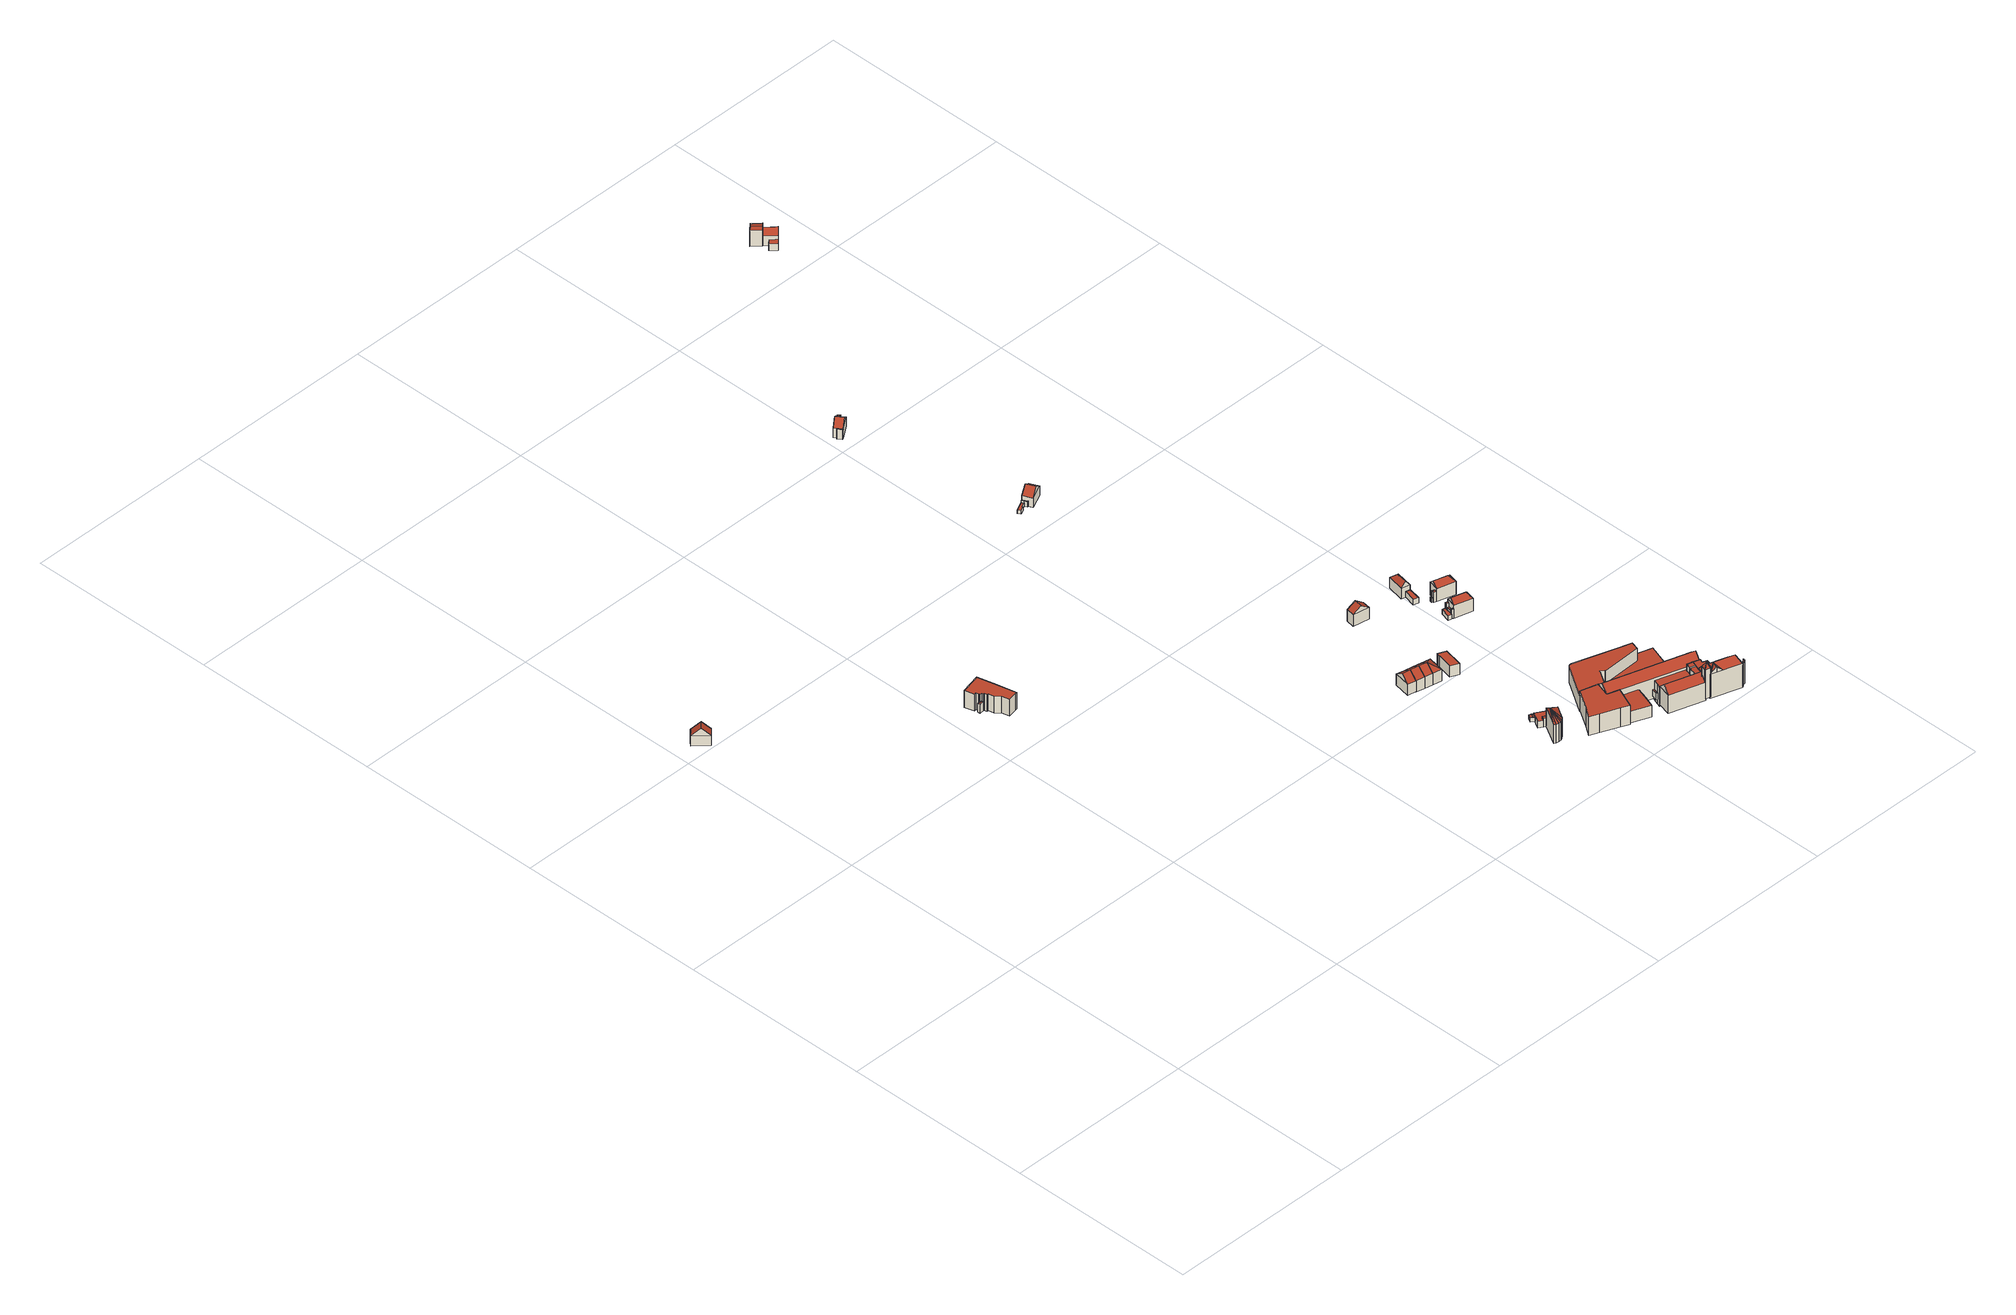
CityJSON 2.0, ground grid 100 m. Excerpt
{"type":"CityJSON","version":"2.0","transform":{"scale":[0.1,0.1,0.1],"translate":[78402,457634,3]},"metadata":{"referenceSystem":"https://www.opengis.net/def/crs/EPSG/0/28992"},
"CityObjects":{
"building1":{"type":"Building","children":["building1-1","building1-2"]},
"building1-1":{"type":"BuildingPart","attributes":{"RelativeEavesHeight":5.72,"AbsoluteEavesHeight":19.98,"RelativeRidgeHeight":9.82,"AbsoluteRidgeHeight":24.08,"roofType":"1030"},"parents":["building1"],"geometry":[{"type":"Solid","lod":"2","boundaries":[[[[0,1,2,3]],[[1,4,5,2]],[[4,6,7,5]],[[6,0,3,7]],[[4,1,8]],[[0,6,9]],[[1,0,9,8]],[[6,4,8,9]],[[3,2,5,7]]]],"semantics":{"surfaces":[{"type":"WallSurface"},{"type":"RoofSurface","Slope":47.61,"Direction":135.19},{"type":"RoofSurface","Slope":47.61,"Direction":315.23},{"type":"GroundSurface"}],"values":[[0,0,0,0,0,0,1,2,3]]}}]},
"building1-2":{"type":"BuildingPart","attributes":{"RelativeEavesHeight":5.6,"AbsoluteEavesHeight":19.98,"RelativeRidgeHeight":5.6,"AbsoluteRidgeHeight":19.98,"roofType":"1000"},"parents":["building1"],"geometry":[{"type":"Solid","lod":"2","boundaries":[[[[10,11,12,13]],[[11,14,15,12]],[[14,16,17,15]],[[16,10,13,17]],[[16,14,11,10]],[[13,12,15,17]]]],"semantics":{"surfaces":[{"type":"WallSurface"},{"type":"RoofSurface","Slope":90,"Direction":315.12},{"type":"GroundSurface"}],"values":[[0,0,0,0,1,2]]}}]},
"building2":{"type":"Building","children":["building2-1","building2-2"]},
"building2-1":{"type":"BuildingPart","attributes":{"RelativeEavesHeight":5.04,"AbsoluteEavesHeight":14.31,"RelativeRidgeHeight":5.04,"AbsoluteRidgeHeight":14.31,"roofType":"1000"},"parents":["building2"],"geometry":[{"type":"Solid","lod":"2","boundaries":[[[[18,19,20,21]],[[19,22,23,20]],[[22,24,25,23]],[[24,26,27,25]],[[26,28,29,27]],[[28,18,21,29]],[[28,26,24,22,19,18]],[[21,20,23,25,27,29]]]],"semantics":{"surfaces":[{"type":"WallSurface"},{"type":"RoofSurface","Slope":90,"Direction":0},{"type":"GroundSurface"}],"values":[[0,0,0,0,0,0,1,2]]}}]},
"building2-2":{"type":"BuildingPart","attributes":{"RelativeEavesHeight":9.56,"AbsoluteEavesHeight":18.61,"RelativeRidgeHeight":9.56,"AbsoluteRidgeHeight":18.61,"roofType":"1000"},"parents":["building2"],"geometry":[{"type":"Solid","lod":"2","boundaries":[[[[30,31,32,33]],[[31,34,35,32]],[[34,36,37,35]],[[36,38,39,37]],[[38,40,41,39]],[[40,42,43,41]],[[42,44,45,43]],[[44,46,47,45]],[[46,48,49,47]],[[48,50,51,49]],[[50,52,53,51]],[[52,54,55,53]],[[54,56,57,55]],[[56,58,59,57]],[[58,60,61,59]],[[60,62,63,61]],[[62,64,65,63]],[[64,66,67,65]],[[66,68,69,67]],[[68,70,71,69]],[[70,30,33,71]],[[70,68,66,64,62,60,58,56,54,52,50,48,46,44,42,40,38,36,34,31,30]],[[33,32,35,37,39,41,43,45,47,49,51,53,55,57,59,61,63,65,67,69,71]]]],"semantics":{"surfaces":[{"type":"WallSurface"},{"type":"RoofSurface","Slope":90,"Direction":180},{"type":"GroundSurface"}],"values":[[0,0,0,0,0,0,0,0,0,0,0,0,0,0,0,0,0,0,0,0,0,1,2]]}}]},
"building3":{"type":"Building","attributes":{"RelativeEavesHeight":6.15,"AbsoluteEavesHeight":13.61,"RelativeRidgeHeight":9.38,"AbsoluteRidgeHeight":16.84,"roofType":"1030"},"geometry":[{"type":"Solid","lod":"2","boundaries":[[[[72,73,74,75]],[[73,76,77,74]],[[76,78,79,77]],[[78,72,75,79]],[[76,73,80]],[[72,78,81]],[[73,72,81,80]],[[78,76,80,81]],[[75,74,77,79]]]],"semantics":{"surfaces":[{"type":"WallSurface"},{"type":"RoofSurface","Slope":53.72,"Direction":190.9},{"type":"RoofSurface","Slope":53.72,"Direction":10.81},{"type":"GroundSurface"}],"values":[[0,0,0,0,0,0,1,2,3]]}}]},
"building4":{"type":"Building","children":["building4-1","building4-2","building4-3","building4-4"]},
"building4-1":{"type":"BuildingPart","attributes":{"RelativeEavesHeight":10.44,"AbsoluteEavesHeight":18.86,"RelativeRidgeHeight":15.19,"AbsoluteRidgeHeight":23.61,"roofType":"1070"},"parents":["building4"],"geometry":[{"type":"Solid","lod":"2","boundaries":[[[[82,83,84,85]],[[83,86,87,84]],[[86,88,89,87]],[[88,90,91,89]],[[90,92,93,91]],[[92,94,95,93]],[[94,96,97,95]],[[96,82,85,97]],[[83,82,98]],[[86,83,98]],[[88,86,98]],[[90,88,98]],[[92,90,98]],[[94,92,98]],[[96,94,98]],[[82,96,98]],[[85,84,87,89,91,93,95,97]]]],"semantics":{"surfaces":[{"type":"WallSurface"},{"type":"RoofSurface","Slope":48.25,"Direction":137.38},{"type":"RoofSurface","Slope":50.55,"Direction":155.22},{"type":"RoofSurface","Slope":51.91,"Direction":173.13},{"type":"RoofSurface","Slope":52.27,"Direction":192.32},{"type":"RoofSurface","Slope":51.95,"Direction":209.04},{"type":"RoofSurface","Slope":0,"Direction":299.64},{"type":"RoofSurface","Slope":51.73,"Direction":36.91},{"type":"RoofSurface","Slope":45.77,"Direction":122.49},{"type":"GroundSurface"}],"values":[[0,0,0,0,0,0,0,0,1,2,3,4,5,6,7,8,9]]}}]},
"building4-2":{"type":"BuildingPart","attributes":{"RelativeEavesHeight":2.31,"AbsoluteEavesHeight":11.07,"RelativeRidgeHeight":2.76,"AbsoluteRidgeHeight":11.53,"roofType":"1030"},"parents":["building4"],"geometry":[{"type":"Solid","lod":"2","boundaries":[[[[99,100,101,102]],[[100,103,104,101]],[[103,105,106,104]],[[105,99,102,106]],[[103,100,107]],[[99,105,108]],[[100,99,108,107]],[[105,103,107,108]],[[102,101,104,106]]]],"semantics":{"surfaces":[{"type":"WallSurface"},{"type":"RoofSurface","Slope":66.63,"Direction":300.1},{"type":"RoofSurface","Slope":66.62,"Direction":119.56},{"type":"GroundSurface"}],"values":[[0,0,0,0,0,0,1,2,3]]}}]},
"building4-3":{"type":"BuildingPart","attributes":{"RelativeEavesHeight":4.86,"AbsoluteEavesHeight":13.2,"RelativeRidgeHeight":4.86,"AbsoluteRidgeHeight":13.2,"roofType":"1000"},"parents":["building4"],"geometry":[{"type":"Solid","lod":"2","boundaries":[[[[109,110,111,112]],[[110,113,114,111]],[[113,115,116,114]],[[115,117,118,116]],[[117,109,112,118]],[[117,115,113,110,109]],[[112,111,114,116,118]]]],"semantics":{"surfaces":[{"type":"WallSurface"},{"type":"RoofSurface","Slope":90,"Direction":248.65},{"type":"GroundSurface"}],"values":[[0,0,0,0,0,1,2]]}}]},
"building4-4":{"type":"BuildingPart","attributes":{"RelativeEavesHeight":3.58,"AbsoluteEavesHeight":11.9,"RelativeRidgeHeight":3.58,"AbsoluteRidgeHeight":11.9,"roofType":"1000"},"parents":["building4"],"geometry":[{"type":"Solid","lod":"2","boundaries":[[[[119,120,114,116]],[[120,121,122,114]],[[121,123,124,122]],[[123,125,126,124]],[[125,127,128,126]],[[127,129,130,128]],[[129,131,118,130]],[[131,119,116,118]],[[131,129,127,125,123,121,120,119]],[[116,114,122,124,126,128,130,118]]]],"semantics":{"surfaces":[{"type":"WallSurface"},{"type":"RoofSurface","Slope":90,"Direction":233.91},{"type":"GroundSurface"}],"values":[[0,0,0,0,0,0,0,0,1,2]]}}]},
"building5":{"type":"Building","attributes":{"RelativeEavesHeight":6.36,"AbsoluteEavesHeight":13.61,"RelativeRidgeHeight":9.59,"AbsoluteRidgeHeight":16.84,"roofType":"1030"},"geometry":[{"type":"Solid","lod":"2","boundaries":[[[[132,72,133,134]],[[72,78,135,133]],[[78,136,137,135]],[[136,132,134,137]],[[78,72,81]],[[132,136,138]],[[72,132,138,81]],[[136,78,81,138]],[[134,133,135,137]]]],"semantics":{"surfaces":[{"type":"WallSurface"},{"type":"RoofSurface","Slope":53.77,"Direction":190.91},{"type":"RoofSurface","Slope":53.77,"Direction":10.82},{"type":"GroundSurface"}],"values":[[0,0,0,0,0,0,1,2,3]]}}]},
"building6":{"type":"Building","attributes":{"RelativeEavesHeight":6.47,"AbsoluteEavesHeight":13.61,"RelativeRidgeHeight":9.7,"AbsoluteRidgeHeight":16.84,"roofType":"1030"},"geometry":[{"type":"Solid","lod":"2","boundaries":[[[[139,132,140,141]],[[132,136,142,140]],[[136,143,144,142]],[[143,139,141,144]],[[136,132,138]],[[139,143,145]],[[132,139,145,138]],[[143,136,138,145]],[[141,140,142,144]]]],"semantics":{"surfaces":[{"type":"WallSurface"},{"type":"RoofSurface","Slope":53.81,"Direction":190.91},{"type":"RoofSurface","Slope":53.81,"Direction":10.82},{"type":"GroundSurface"}],"values":[[0,0,0,0,0,0,1,2,3]]}}]},
"building7":{"type":"Building","attributes":{"RelativeEavesHeight":6.51,"AbsoluteEavesHeight":13.61,"RelativeRidgeHeight":9.74,"AbsoluteRidgeHeight":16.84,"roofType":"1120"},"geometry":[{"type":"Solid","lod":"2","boundaries":[[[[146,139,141,147]],[[139,143,144,141]],[[143,148,149,144]],[[148,146,147,149]],[[139,146,145]],[[143,139,145]],[[148,143,145]],[[146,148,145]],[[147,141,144,149]]]],"semantics":{"surfaces":[{"type":"WallSurface"},{"type":"RoofSurface","Slope":53.83,"Direction":190.95},{"type":"RoofSurface","Slope":0,"Direction":280.77},{"type":"RoofSurface","Slope":53.83,"Direction":10.77},{"type":"RoofSurface","Slope":56.54,"Direction":101.1},{"type":"GroundSurface"}],"values":[[0,0,0,0,1,2,3,4,5]]}}]},
"building8":{"type":"Building","attributes":{"RelativeEavesHeight":6.29,"AbsoluteEavesHeight":13.26,"RelativeRidgeHeight":6.29,"AbsoluteRidgeHeight":13.26,"roofType":"1000"},"geometry":[{"type":"Solid","lod":"2","boundaries":[[[[150,151,152,153]],[[151,154,155,152]],[[154,156,157,155]],[[156,158,159,157]],[[158,160,161,159]],[[160,162,163,161]],[[162,150,153,163]],[[162,160,158,156,154,151,150]],[[153,152,155,157,159,161,163]]]],"semantics":{"surfaces":[{"type":"WallSurface"},{"type":"RoofSurface","Slope":90,"Direction":0},{"type":"GroundSurface"}],"values":[[0,0,0,0,0,0,0,1,2]]}}]},
"building9":{"type":"Building","attributes":{"RelativeEavesHeight":6.61,"AbsoluteEavesHeight":13.19,"RelativeRidgeHeight":9.59,"AbsoluteRidgeHeight":16.17,"roofType":"1030"},"geometry":[{"type":"Solid","lod":"2","boundaries":[[[[164,165,166,167]],[[165,168,169,166]],[[168,170,171,169]],[[170,164,167,171]],[[168,165,172]],[[164,170,173]],[[165,164,173,172]],[[170,168,172,173]],[[167,166,169,171]]]],"semantics":{"surfaces":[{"type":"WallSurface"},{"type":"RoofSurface","Slope":55.46,"Direction":280.59},{"type":"RoofSurface","Slope":55.46,"Direction":100.42},{"type":"GroundSurface"}],"values":[[0,0,0,0,0,0,1,2,3]]}}]},
"building10":{"type":"Building","children":["building10-1","building10-2","building10-3"]},
"building10-1":{"type":"BuildingPart","attributes":{"RelativeEavesHeight":5.31,"AbsoluteEavesHeight":9.84,"RelativeRidgeHeight":8.57,"AbsoluteRidgeHeight":13.11,"roofType":"1030"},"parents":["building10"],"geometry":[{"type":"Solid","lod":"2","boundaries":[[[[174,175,176,177]],[[175,178,179,176]],[[178,180,181,179]],[[180,174,177,181]],[[178,175,182]],[[174,180,183]],[[175,174,183,182]],[[180,178,182,183]],[[177,176,179,181]]]],"semantics":{"surfaces":[{"type":"WallSurface"},{"type":"RoofSurface","Slope":53.92,"Direction":246.25},{"type":"RoofSurface","Slope":54.11,"Direction":65.11},{"type":"GroundSurface"}],"values":[[0,0,0,0,0,0,1,2,3]]}}]},
"building10-2":{"type":"BuildingPart","attributes":{"RelativeEavesHeight":3.06,"AbsoluteEavesHeight":7.72,"RelativeRidgeHeight":3.06,"AbsoluteRidgeHeight":7.72,"roofType":"1000"},"parents":["building10"],"geometry":[{"type":"Solid","lod":"2","boundaries":[[[[184,185,186,187]],[[185,188,189,186]],[[188,190,191,189]],[[190,192,193,191]],[[192,194,195,193]],[[194,184,187,195]],[[194,192,190,188,185,184]],[[187,186,189,191,193,195]]]],"semantics":{"surfaces":[{"type":"WallSurface"},{"type":"RoofSurface","Slope":90,"Direction":0},{"type":"GroundSurface"}],"values":[[0,0,0,0,0,0,1,2]]}}]},
"building10-3":{"type":"BuildingPart","attributes":{"RelativeEavesHeight":2.07,"AbsoluteEavesHeight":6.72,"RelativeRidgeHeight":2.07,"AbsoluteRidgeHeight":6.72,"roofType":"1000"},"parents":["building10"],"geometry":[{"type":"Solid","lod":"2","boundaries":[[[[196,197,198,199]],[[197,200,201,198]],[[200,202,203,201]],[[202,204,205,203]],[[204,206,207,205]],[[206,208,209,207]],[[208,196,199,209]],[[208,206,204,202,200,197,196]],[[199,198,201,203,205,207,209]]]],"semantics":{"surfaces":[{"type":"WallSurface"},{"type":"RoofSurface","Slope":90,"Direction":0},{"type":"GroundSurface"}],"values":[[0,0,0,0,0,0,0,1,2]]}}]},
"building11":{"type":"Building","children":["building11-1","building11-2","building11-3","building11-4","building11-5","building11-6","building11-7","building11-8","building11-9","building11-10","building11-11","building11-12","building11-13","building11-14","building11-15","building11-16","building11-17","building11-18","building11-19"]},
"building11-1":{"type":"BuildingPart","attributes":{"RelativeEavesHeight":8.93,"AbsoluteEavesHeight":15.75,"RelativeRidgeHeight":8.93,"AbsoluteRidgeHeight":15.75,"roofType":"1000"},"parents":["building11"],"geometry":[{"type":"Solid","lod":"2","boundaries":[[[[210,211,212,213]],[[211,214,215,212]],[[214,216,217,215]],[[216,218,219,217]],[[218,220,221,219]],[[220,222,223,221]],[[222,224,225,223]],[[224,226,227,225]],[[226,228,229,227]],[[228,230,231,229]],[[230,232,233,231]],[[232,210,213,233]],[[232,230,228,226,224,222,220,218,216,214,211,210]],[[213,212,215,217,219,221,223,225,227,229,231,233]]]],"semantics":{"surfaces":[{"type":"WallSurface"},{"type":"RoofSurface","Slope":90,"Direction":0},{"type":"GroundSurface"}],"values":[[0,0,0,0,0,0,0,0,0,0,0,0,1,2]]}}]},
"building11-2":{"type":"BuildingPart","attributes":{"RelativeEavesHeight":3.26,"AbsoluteEavesHeight":8.95,"RelativeRidgeHeight":3.26,"AbsoluteRidgeHeight":8.95,"roofType":"1000"},"parents":["building11"],"geometry":[{"type":"Solid","lod":"2","boundaries":[[[[234,235,236,237]],[[235,238,239,236]],[[238,240,241,239]],[[240,242,243,241]],[[242,244,245,243]],[[244,246,247,245]],[[246,248,249,247]],[[248,250,251,249]],[[250,252,253,251]],[[252,254,255,253]],[[254,256,257,255]],[[256,258,259,257]],[[258,234,237,259]],[[258,256,254,252,250,248,246,244,242,240,238,235,234]],[[237,236,239,241,243,245,247,249,251,253,255,257,259]]]],"semantics":{"surfaces":[{"type":"WallSurface"},{"type":"RoofSurface","Slope":90,"Direction":284.04},{"type":"GroundSurface"}],"values":[[0,0,0,0,0,0,0,0,0,0,0,0,0,1,2]]}}]},
"building11-3":{"type":"BuildingPart","attributes":{"RelativeEavesHeight":11.68,"AbsoluteEavesHeight":18.35,"RelativeRidgeHeight":15.13,"AbsoluteRidgeHeight":21.8,"roofType":"1030"},"parents":["building11"],"geometry":[{"type":"Solid","lod":"2","boundaries":[[[[260,261,262,263]],[[261,264,265,262]],[[264,266,267,265]],[[266,260,263,267]],[[264,261,268]],[[260,266,269]],[[261,260,269,268]],[[266,264,268,269]],[[263,262,265,267]]]],"semantics":{"surfaces":[{"type":"WallSurface"},{"type":"RoofSurface","Slope":48.86,"Direction":17.27},{"type":"RoofSurface","Slope":48.86,"Direction":197.44},{"type":"GroundSurface"}],"values":[[0,0,0,0,0,0,1,2,3]]}}]},
"building11-4":{"type":"BuildingPart","attributes":{"RelativeEavesHeight":10.77,"AbsoluteEavesHeight":18.55,"RelativeRidgeHeight":10.77,"AbsoluteRidgeHeight":18.55,"roofType":"1000"},"parents":["building11"],"geometry":[{"type":"Solid","lod":"2","boundaries":[[[[270,271,272,273]],[[271,274,275,272]],[[274,276,277,275]],[[276,278,279,277]],[[278,280,281,279]],[[280,282,283,281]],[[282,284,285,283]],[[284,286,287,285]],[[286,270,273,287]],[[286,284,282,280,278,276,274,271,270]],[[273,272,275,277,279,281,283,285,287]]]],"semantics":{"surfaces":[{"type":"WallSurface"},{"type":"RoofSurface","Slope":90,"Direction":0},{"type":"GroundSurface"}],"values":[[0,0,0,0,0,0,0,0,0,1,2]]}}]},
"building11-5":{"type":"BuildingPart","attributes":{"RelativeEavesHeight":6.6,"AbsoluteEavesHeight":15.15,"RelativeRidgeHeight":6.6,"AbsoluteRidgeHeight":15.15,"roofType":"1000"},"parents":["building11"],"geometry":[{"type":"Solid","lod":"2","boundaries":[[[[288,289,290,291]],[[289,292,293,290]],[[292,294,295,293]],[[294,296,297,295]],[[296,288,291,297]],[[296,294,292,289,288]],[[291,290,293,295,297]]]],"semantics":{"surfaces":[{"type":"WallSurface"},{"type":"RoofSurface","Slope":90,"Direction":0},{"type":"GroundSurface"}],"values":[[0,0,0,0,0,1,2]]}}]},
"building11-6":{"type":"BuildingPart","attributes":{"RelativeEavesHeight":13.7,"AbsoluteEavesHeight":21.45,"RelativeRidgeHeight":16.86,"AbsoluteRidgeHeight":24.61,"roofType":"1130"},"parents":["building11"],"geometry":[{"type":"Solid","lod":"2","boundaries":[[[[298,299,300,301]],[[299,302,303,300]],[[302,304,305,303]],[[304,298,301,305]],[[302,299,306]],[[298,304,307]],[[299,298,307,306]],[[304,302,306,307]],[[301,300,303,305]]]],"semantics":{"surfaces":[{"type":"WallSurface"},{"type":"RoofSurface","Slope":46.31,"Direction":287.5},{"type":"RoofSurface","Slope":47.73,"Direction":197.56},{"type":"RoofSurface","Slope":47.54,"Direction":17.61},{"type":"GroundSurface"}],"values":[[0,0,0,0,1,0,2,3,4]]}}]},
"building11-7":{"type":"BuildingPart","attributes":{"RelativeEavesHeight":12.61,"AbsoluteEavesHeight":20.84,"RelativeRidgeHeight":12.61,"AbsoluteRidgeHeight":20.84,"roofType":"1000"},"parents":["building11"],"geometry":[{"type":"Solid","lod":"2","boundaries":[[[[308,309,310,311]],[[309,312,313,310]],[[312,314,315,313]],[[314,308,311,315]],[[314,312,309,308]],[[311,310,313,315]]]],"semantics":{"surfaces":[{"type":"WallSurface"},{"type":"RoofSurface","Slope":90,"Direction":0},{"type":"GroundSurface"}],"values":[[0,0,0,0,1,2]]}}]},
"building11-8":{"type":"BuildingPart","attributes":{"RelativeEavesHeight":12.69,"AbsoluteEavesHeight":20.84,"RelativeRidgeHeight":12.69,"AbsoluteRidgeHeight":20.84,"roofType":"1000"},"parents":["building11"],"geometry":[{"type":"Solid","lod":"2","boundaries":[[[[316,317,318,319]],[[317,320,321,318]],[[320,322,323,321]],[[322,324,325,323]],[[324,326,327,325]],[[326,308,311,327]],[[308,316,319,311]],[[308,326,324,322,320,317,316]],[[319,318,321,323,325,327,311]]]],"semantics":{"surfaces":[{"type":"WallSurface"},{"type":"RoofSurface","Slope":90,"Direction":0},{"type":"GroundSurface"}],"values":[[0,0,0,0,0,0,0,1,2]]}}]},
"building11-9":{"type":"BuildingPart","attributes":{"RelativeEavesHeight":16.54,"AbsoluteEavesHeight":24.86,"RelativeRidgeHeight":19.43,"AbsoluteRidgeHeight":27.74,"roofType":"1070"},"parents":["building11"],"geometry":[{"type":"Solid","lod":"2","boundaries":[[[[328,329,330,331]],[[329,332,333,330]],[[332,334,335,333]],[[334,336,337,335]],[[336,338,339,337]],[[338,340,341,339]],[[340,342,343,341]],[[342,328,331,343]],[[329,328,344]],[[332,329,344]],[[334,332,344]],[[336,334,344]],[[338,336,344]],[[340,338,344]],[[342,340,344]],[[328,342,344]],[[331,330,333,335,337,339,341,343]]]],"semantics":{"surfaces":[{"type":"WallSurface"},{"type":"RoofSurface","Slope":30.06,"Direction":287.64},{"type":"RoofSurface","Slope":35.88,"Direction":326.79},{"type":"RoofSurface","Slope":30.2,"Direction":17.26},{"type":"RoofSurface","Slope":36.04,"Direction":61.05},{"type":"RoofSurface","Slope":30.07,"Direction":107.64},{"type":"RoofSurface","Slope":35.61,"Direction":157.15},{"type":"RoofSurface","Slope":29.2,"Direction":197.62},{"type":"RoofSurface","Slope":35.39,"Direction":231.64},{"type":"GroundSurface"}],"values":[[0,0,0,0,0,0,0,0,1,2,3,4,5,6,7,8,9]]}}]},
"building11-10":{"type":"BuildingPart","attributes":{"RelativeEavesHeight":10.37,"AbsoluteEavesHeight":17.74,"RelativeRidgeHeight":13.98,"AbsoluteRidgeHeight":21.35,"roofType":"1030"},"parents":["building11"],"geometry":[{"type":"Solid","lod":"2","boundaries":[[[[345,346,347,348]],[[346,349,350,347]],[[349,351,352,350]],[[351,345,348,352]],[[349,346,353]],[[345,351,354]],[[346,345,354,353]],[[351,349,353,354]],[[348,347,350,352]]]],"semantics":{"surfaces":[{"type":"WallSurface"},{"type":"RoofSurface","Slope":45.41,"Direction":197.71},{"type":"RoofSurface","Slope":45.25,"Direction":17.81},{"type":"GroundSurface"}],"values":[[0,0,0,0,0,0,1,2,3]]}}]},
"building11-11":{"type":"BuildingPart","attributes":{"RelativeEavesHeight":13.62,"AbsoluteEavesHeight":21.07,"RelativeRidgeHeight":14,"AbsoluteRidgeHeight":21.45,"roofType":"1010"},"parents":["building11"],"geometry":[{"type":"Solid","lod":"2","boundaries":[[[[302,355,356,357]],[[355,358,359,356]],[[358,360,361,359]],[[360,302,357,361]],[[360,358,355,302]],[[357,356,359,361]]]],"semantics":{"surfaces":[{"type":"WallSurface"},{"type":"RoofSurface","Slope":71.33,"Direction":287.33},{"type":"GroundSurface"}],"values":[[0,0,0,0,1,2]]}}]},
"building11-12":{"type":"BuildingPart","attributes":{"RelativeEavesHeight":13.87,"AbsoluteEavesHeight":20.02,"RelativeRidgeHeight":13.87,"AbsoluteRidgeHeight":20.02,"roofType":"1000"},"parents":["building11"],"geometry":[{"type":"Solid","lod":"2","boundaries":[[[[362,363,364,365]],[[363,366,367,364]],[[366,368,369,367]],[[368,370,371,369]],[[370,372,373,371]],[[372,362,365,373]],[[372,370,368,366,363,362]],[[365,364,367,369,371,373]]]],"semantics":{"surfaces":[{"type":"WallSurface"},{"type":"RoofSurface","Slope":90,"Direction":0},{"type":"GroundSurface"}],"values":[[0,0,0,0,0,0,1,2]]}}]},
"building11-13":{"type":"BuildingPart","attributes":{"RelativeEavesHeight":14.61,"AbsoluteEavesHeight":20.89,"RelativeRidgeHeight":14.61,"AbsoluteRidgeHeight":20.89,"roofType":"1000"},"parents":["building11"],"geometry":[{"type":"Solid","lod":"2","boundaries":[[[[374,375,376,377]],[[375,378,379,376]],[[378,380,381,379]],[[380,374,377,381]],[[380,378,375,374]],[[377,376,379,381]]]],"semantics":{"surfaces":[{"type":"WallSurface"},{"type":"RoofSurface","Slope":90,"Direction":0},{"type":"GroundSurface"}],"values":[[0,0,0,0,1,2]]}}]},
"building11-14":{"type":"BuildingPart","attributes":{"RelativeEavesHeight":13.58,"AbsoluteEavesHeight":20.5,"RelativeRidgeHeight":13.58,"AbsoluteRidgeHeight":20.5,"roofType":"1000"},"parents":["building11"],"geometry":[{"type":"Solid","lod":"2","boundaries":[[[[382,383,384,385]],[[383,386,387,384]],[[386,388,389,387]],[[388,382,385,389]],[[388,386,383,382]],[[385,384,387,389]]]],"semantics":{"surfaces":[{"type":"WallSurface"},{"type":"RoofSurface","Slope":90,"Direction":0},{"type":"GroundSurface"}],"values":[[0,0,0,0,1,2]]}}]},
"building11-15":{"type":"BuildingPart","attributes":{"RelativeEavesHeight":10.95,"AbsoluteEavesHeight":17.1,"RelativeRidgeHeight":10.95,"AbsoluteRidgeHeight":17.1,"roofType":"1000"},"parents":["building11"],"geometry":[{"type":"Solid","lod":"2","boundaries":[[[[390,391,392,393]],[[391,394,395,392]],[[394,396,364,395]],[[396,397,398,364]],[[397,399,400,398]],[[399,401,402,400]],[[401,403,404,402]],[[403,390,393,404]],[[403,401,399,397,396,394,391,390]],[[393,392,395,364,398,400,402,404]]]],"semantics":{"surfaces":[{"type":"WallSurface"},{"type":"RoofSurface","Slope":90,"Direction":0},{"type":"GroundSurface"}],"values":[[0,0,0,0,0,0,0,0,1,2]]}}]},
"building11-16":{"type":"BuildingPart","attributes":{"RelativeEavesHeight":3.79,"AbsoluteEavesHeight":12.34,"RelativeRidgeHeight":3.79,"AbsoluteRidgeHeight":12.34,"roofType":"1000"},"parents":["building11"],"geometry":[{"type":"Solid","lod":"2","boundaries":[[[[405,406,407,408]],[[406,409,410,407]],[[409,411,412,410]],[[411,405,408,412]],[[411,409,406,405]],[[408,407,410,412]]]],"semantics":{"surfaces":[{"type":"WallSurface"},{"type":"RoofSurface","Slope":90,"Direction":0},{"type":"GroundSurface"}],"values":[[0,0,0,0,1,2]]}}]},
"building11-17":{"type":"BuildingPart","attributes":{"RelativeEavesHeight":8.31,"AbsoluteEavesHeight":16.2,"RelativeRidgeHeight":8.31,"AbsoluteRidgeHeight":16.2,"roofType":"1000"},"parents":["building11"],"geometry":[{"type":"Solid","lod":"2","boundaries":[[[[413,414,415,416]],[[414,417,418,415]],[[417,419,420,418]],[[419,421,422,420]],[[421,423,424,422]],[[423,425,426,424]],[[425,413,416,426]],[[425,423,421,419,417,414,413]],[[416,415,418,420,422,424,426]]]],"semantics":{"surfaces":[{"type":"WallSurface"},{"type":"RoofSurface","Slope":90,"Direction":0},{"type":"GroundSurface"}],"values":[[0,0,0,0,0,0,0,1,2]]}}]},
"building11-18":{"type":"BuildingPart","attributes":{"RelativeEavesHeight":2.11,"AbsoluteEavesHeight":23.56,"RelativeRidgeHeight":3.16,"AbsoluteRidgeHeight":24.61,"roofType":"1010"},"parents":["building11"],"geometry":[{"type":"Solid","lod":"2","boundaries":[[[[306,427,428,429]],[[427,299,428]],[[306,429,299]],[[299,427,306]],[[429,428,299]]]],"semantics":{"surfaces":[{"type":"WallSurface"},{"type":"RoofSurface","Slope":46.13,"Direction":287.84},{"type":"GroundSurface"}],"values":[[0,0,0,1,2]]}}]},
"building11-19":{"type":"BuildingPart","attributes":{"RelativeEavesHeight":2.11,"AbsoluteEavesHeight":23.56,"RelativeRidgeHeight":3.16,"AbsoluteRidgeHeight":24.61,"roofType":"1010"},"parents":["building11"],"geometry":[{"type":"Solid","lod":"2","boundaries":[[[[427,428,430]],[[427,306,429,428]],[[306,430,429]],[[306,427,430]],[[430,428,429]]]],"semantics":{"surfaces":[{"type":"WallSurface"},{"type":"RoofSurface","Slope":45.77,"Direction":107.84},{"type":"GroundSurface"}],"values":[[0,0,0,1,2]]}}]},
"building12":{"type":"Building","children":["building12-1","building12-2","building12-3"]},
"building12-1":{"type":"BuildingPart","attributes":{"RelativeEavesHeight":2.55,"AbsoluteEavesHeight":6.92,"RelativeRidgeHeight":2.55,"AbsoluteRidgeHeight":6.92,"roofType":"1000"},"parents":["building12"],"geometry":[{"type":"Solid","lod":"2","boundaries":[[[[431,432,433,434]],[[432,435,436,433]],[[435,437,438,436]],[[437,439,440,438]],[[439,441,442,440]],[[441,443,444,442]],[[443,445,446,444]],[[445,431,434,446]],[[445,443,441,439,437,435,432,431]],[[434,433,436,438,440,442,444,446]]]],"semantics":{"surfaces":[{"type":"WallSurface"},{"type":"RoofSurface","Slope":90,"Direction":0},{"type":"GroundSurface"}],"values":[[0,0,0,0,0,0,0,0,1,2]]}}]},
"building12-2":{"type":"BuildingPart","attributes":{"RelativeEavesHeight":5.47,"AbsoluteEavesHeight":9.87,"RelativeRidgeHeight":8.59,"AbsoluteRidgeHeight":12.99,"roofType":"1030"},"parents":["building12"],"geometry":[{"type":"Solid","lod":"2","boundaries":[[[[447,448,449,450]],[[448,451,434,449]],[[451,452,453,434]],[[452,447,450,453]],[[451,448,454]],[[447,452,455]],[[448,447,455,454]],[[452,451,454,455]],[[450,449,434,453]]]],"semantics":{"surfaces":[{"type":"WallSurface"},{"type":"RoofSurface","Slope":53.4,"Direction":234.98},{"type":"RoofSurface","Slope":53.4,"Direction":55.13},{"type":"GroundSurface"}],"values":[[0,0,0,0,0,0,1,2,3]]}}]},
"building12-3":{"type":"BuildingPart","attributes":{"RelativeEavesHeight":5.47,"AbsoluteEavesHeight":9.87,"RelativeRidgeHeight":5.47,"AbsoluteRidgeHeight":9.87,"roofType":"1000"},"parents":["building12"],"geometry":[{"type":"Solid","lod":"2","boundaries":[[[[447,456,457,450]],[[456,458,459,457]],[[458,460,461,459]],[[460,447,450,461]],[[460,458,456,447]],[[450,457,459,461]]]],"semantics":{"surfaces":[{"type":"WallSurface"},{"type":"RoofSurface","Slope":90,"Direction":0},{"type":"GroundSurface"}],"values":[[0,0,0,0,1,2]]}}]},
"building13":{"type":"Building","children":["building13-1","building13-2","building13-3","building13-4","building13-5"]},
"building13-1":{"type":"BuildingPart","attributes":{"RelativeEavesHeight":2.75,"AbsoluteEavesHeight":9.05,"RelativeRidgeHeight":2.75,"AbsoluteRidgeHeight":9.05,"roofType":"1000"},"parents":["building13"],"geometry":[{"type":"Solid","lod":"2","boundaries":[[[[462,463,464,465]],[[463,466,467,464]],[[466,468,469,467]],[[468,462,465,469]],[[468,466,463,462]],[[465,464,467,469]]]],"semantics":{"surfaces":[{"type":"WallSurface"},{"type":"RoofSurface","Slope":90,"Direction":0},{"type":"GroundSurface"}],"values":[[0,0,0,0,1,2]]}}]},
"building13-2":{"type":"BuildingPart","attributes":{"RelativeEavesHeight":6.05,"AbsoluteEavesHeight":12.35,"RelativeRidgeHeight":6.05,"AbsoluteRidgeHeight":12.35,"roofType":"1000"},"parents":["building13"],"geometry":[{"type":"Solid","lod":"2","boundaries":[[[[470,471,469,472]],[[471,473,474,469]],[[473,475,476,474]],[[475,477,478,476]],[[477,470,472,478]],[[477,475,473,471,470]],[[472,469,474,476,478]]]],"semantics":{"surfaces":[{"type":"WallSurface"},{"type":"RoofSurface","Slope":90,"Direction":0},{"type":"GroundSurface"}],"values":[[0,0,0,0,0,1,2]]}}]},
"building13-3":{"type":"BuildingPart","attributes":{"RelativeEavesHeight":5.25,"AbsoluteEavesHeight":11.65,"RelativeRidgeHeight":5.25,"AbsoluteRidgeHeight":11.65,"roofType":"1000"},"parents":["building13"],"geometry":[{"type":"Solid","lod":"2","boundaries":[[[[479,480,481,482]],[[480,483,484,481]],[[483,485,486,484]],[[485,479,482,486]],[[485,483,480,479]],[[482,481,484,486]]]],"semantics":{"surfaces":[{"type":"WallSurface"},{"type":"RoofSurface","Slope":90,"Direction":0},{"type":"GroundSurface"}],"values":[[0,0,0,0,1,2]]}}]},
"building13-4":{"type":"BuildingPart","attributes":{"RelativeEavesHeight":4.03,"AbsoluteEavesHeight":10.35,"RelativeRidgeHeight":4.03,"AbsoluteRidgeHeight":10.35,"roofType":"1000"},"parents":["building13"],"geometry":[{"type":"Solid","lod":"2","boundaries":[[[[487,488,472,489]],[[488,490,478,472]],[[490,491,492,478]],[[491,487,489,492]],[[491,490,488,487]],[[489,472,478,492]]]],"semantics":{"surfaces":[{"type":"WallSurface"},{"type":"RoofSurface","Slope":90,"Direction":0},{"type":"GroundSurface"}],"values":[[0,0,0,0,1,2]]}}]},
"building13-5":{"type":"BuildingPart","attributes":{"RelativeEavesHeight":7.34,"AbsoluteEavesHeight":13.65,"RelativeRidgeHeight":9.99,"AbsoluteRidgeHeight":16.3,"roofType":"1130"},"parents":["building13"],"geometry":[{"type":"Solid","lod":"2","boundaries":[[[[493,494,495,476]],[[494,496,497,495]],[[496,498,499,497]],[[498,493,476,499]],[[496,494,500]],[[493,498,501]],[[494,493,501,500]],[[498,496,500,501]],[[476,495,497,499]]]],"semantics":{"surfaces":[{"type":"WallSurface"},{"type":"RoofSurface","Slope":40.81,"Direction":103},{"type":"RoofSurface","Slope":44.04,"Direction":15.62},{"type":"RoofSurface","Slope":44.03,"Direction":196.04},{"type":"GroundSurface"}],"values":[[0,0,0,0,1,0,2,3,4]]}}]},
"building14":{"type":"Building","children":["building14-1","building14-2"]},
"building14-1":{"type":"BuildingPart","attributes":{"RelativeEavesHeight":3.24,"AbsoluteEavesHeight":9.1,"RelativeRidgeHeight":3.24,"AbsoluteRidgeHeight":9.1,"roofType":"1000"},"parents":["building14"],"geometry":[{"type":"Solid","lod":"2","boundaries":[[[[502,503,504,505]],[[503,506,507,504]],[[506,508,509,507]],[[508,502,505,509]],[[508,506,503,502]],[[505,504,507,509]]]],"semantics":{"surfaces":[{"type":"WallSurface"},{"type":"RoofSurface","Slope":90,"Direction":0},{"type":"GroundSurface"}],"values":[[0,0,0,0,1,2]]}}]},
"building14-2":{"type":"BuildingPart","attributes":{"RelativeEavesHeight":6.03,"AbsoluteEavesHeight":11.86,"RelativeRidgeHeight":8.93,"AbsoluteRidgeHeight":14.77,"roofType":"1130"},"parents":["building14"],"geometry":[{"type":"Solid","lod":"2","boundaries":[[[[510,511,512,513]],[[511,514,515,512]],[[514,516,517,515]],[[516,510,513,517]],[[514,511,518]],[[510,516,519]],[[511,510,519,518]],[[516,514,518,519]],[[513,512,515,517]]]],"semantics":{"surfaces":[{"type":"WallSurface"},{"type":"RoofSurface","Slope":44.96,"Direction":13.8},{"type":"RoofSurface","Slope":38.04,"Direction":280.98},{"type":"RoofSurface","Slope":38.02,"Direction":100.53},{"type":"GroundSurface"}],"values":[[0,0,0,0,1,0,2,3,4]]}}]},
"building15":{"type":"Building","children":["building15-1","building15-2","building15-3"]},
"building15-1":{"type":"BuildingPart","attributes":{"RelativeEavesHeight":7.39,"AbsoluteEavesHeight":13.51,"RelativeRidgeHeight":9.89,"AbsoluteRidgeHeight":16.02,"roofType":"1130"},"parents":["building15"],"geometry":[{"type":"Solid","lod":"2","boundaries":[[[[520,521,522,523]],[[521,524,525,522]],[[524,526,527,525]],[[526,520,523,527]],[[524,521,528]],[[520,526,529]],[[521,520,529,528]],[[526,524,528,529]],[[523,522,525,527]]]],"semantics":{"surfaces":[{"type":"WallSurface"},{"type":"RoofSurface","Slope":46.1,"Direction":103},{"type":"RoofSurface","Slope":46.11,"Direction":15.37},{"type":"RoofSurface","Slope":46.11,"Direction":195.32},{"type":"GroundSurface"}],"values":[[0,0,0,0,1,0,2,3,4]]}}]},
"building15-2":{"type":"BuildingPart","attributes":{"RelativeEavesHeight":5.72,"AbsoluteEavesHeight":11.98,"RelativeRidgeHeight":5.72,"AbsoluteRidgeHeight":11.98,"roofType":"1000"},"parents":["building15"],"geometry":[{"type":"Solid","lod":"2","boundaries":[[[[530,531,532,533]],[[531,534,535,532]],[[534,536,537,535]],[[536,530,533,537]],[[536,534,531,530]],[[533,532,535,537]]]],"semantics":{"surfaces":[{"type":"WallSurface"},{"type":"RoofSurface","Slope":90,"Direction":0},{"type":"GroundSurface"}],"values":[[0,0,0,0,1,2]]}}]},
"building15-3":{"type":"BuildingPart","attributes":{"RelativeEavesHeight":2.19,"AbsoluteEavesHeight":8.44,"RelativeRidgeHeight":2.19,"AbsoluteRidgeHeight":8.44,"roofType":"1000"},"parents":["building15"],"geometry":[{"type":"Solid","lod":"2","boundaries":[[[[538,539,540,541]],[[539,542,543,540]],[[542,544,545,543]],[[544,538,541,545]],[[544,542,539,538]],[[541,540,543,545]]]],"semantics":{"surfaces":[{"type":"WallSurface"},{"type":"RoofSurface","Slope":90,"Direction":0},{"type":"GroundSurface"}],"values":[[0,0,0,0,1,2]]}}]},
"building16":{"type":"Building","children":["building16-1","building16-2","building16-3"]},
"building16-1":{"type":"BuildingPart","attributes":{"RelativeEavesHeight":9.28,"AbsoluteEavesHeight":12.49,"RelativeRidgeHeight":9.72,"AbsoluteRidgeHeight":12.94,"roofType":"1030"},"parents":["building16"],"geometry":[{"type":"Solid","lod":"2","boundaries":[[[[546,547,548,549]],[[547,550,551,548]],[[550,552,553,551]],[[552,546,549,553]],[[550,547,554]],[[546,552,555]],[[547,546,555,554]],[[552,550,554,555]],[[549,548,551,553]]]],"semantics":{"surfaces":[{"type":"WallSurface"},{"type":"RoofSurface","Slope":79.03,"Direction":222.53},{"type":"RoofSurface","Slope":79.02,"Direction":41.8},{"type":"GroundSurface"}],"values":[[0,0,0,0,0,0,1,2,3]]}}]},
"building16-2":{"type":"BuildingPart","attributes":{"RelativeEavesHeight":5.72,"AbsoluteEavesHeight":8.89,"RelativeRidgeHeight":8.87,"AbsoluteRidgeHeight":12.04,"roofType":"1030"},"parents":["building16"],"geometry":[{"type":"Solid","lod":"2","boundaries":[[[[556,557,549,558]],[[557,559,553,549]],[[559,560,561,553]],[[560,556,558,561]],[[559,557,562]],[[556,560,563]],[[557,556,563,562]],[[560,559,562,563]],[[558,549,553,561]]]],"semantics":{"surfaces":[{"type":"WallSurface"},{"type":"RoofSurface","Slope":37.07,"Direction":222.53},{"type":"RoofSurface","Slope":37.05,"Direction":41.8},{"type":"GroundSurface"}],"values":[[0,0,0,0,0,0,1,2,3]]}}]},
"building16-3":{"type":"BuildingPart","attributes":{"RelativeEavesHeight":3.81,"AbsoluteEavesHeight":7.01,"RelativeRidgeHeight":3.81,"AbsoluteRidgeHeight":7.01,"roofType":"1000"},"parents":["building16"],"geometry":[{"type":"Solid","lod":"2","boundaries":[[[[564,565,566,558]],[[565,567,568,566]],[[567,569,570,568]],[[569,564,558,570]],[[569,567,565,564]],[[558,566,568,570]]]],"semantics":{"surfaces":[{"type":"WallSurface"},{"type":"RoofSurface","Slope":90,"Direction":0},{"type":"GroundSurface"}],"values":[[0,0,0,0,1,2]]}}]}
},
"vertices":[
[99,2957,170],[65,2923,170],[65,2923,113],[99,2957,113],[0,2986,170],[0,2986,113],[35,3020,170],[35,3020,113],[32,2954,211],[67,2988,211],
[11,2996,170],[9,2999,170],[9,2999,114],[11,2996,114],[30,3020,170],[30,3020,114],[32,3017,170],[32,3017,114],
[1089,2271,113],[1087,2285,113],[1087,2285,63],[1089,2271,63],[1099,2287,113],[1099,2287,63],[1100,2282,113],[1100,2282,63],[1111,2284,113],[1111,2284,63],[1114,2275,113],[1114,2275,63],
[1111,2284,156],[1100,2282,156],[1100,2282,61],[1111,2284,61],[1099,2287,156],[1099,2287,61],[1101,2288,156],[1101,2288,61],[1100,2289,156],[1100,2289,61],[1097,2305,156],[1097,2305,61],[1085,2301,156],[1085,2301,61],[1072,2352,156],[1072,2352,61],[1177,2377,156],[1177,2377,61],[1196,2298,156],[1196,2298,61],[1224,2179,156],[1224,2179,61],[1215,2176,156],[1215,2176,61],[1167,2166,156],[1167,2166,61],[1158,2207,156],[1158,2207,61],[1136,2231,156],[1136,2231,61],[1129,2262,156],[1129,2262,61],[1122,2261,156],[1122,2261,61],[1118,2275,156],[1118,2275,61],[1116,2274,156],[1116,2274,61],[1116,2276,156],[1116,2276,61],[1114,2275,156],[1114,2275,61],
[2546,1016,106],[2503,1025,106],[2503,1025,45],[2546,1016,45],[2519,1111,106],[2519,1111,45],[2563,1103,106],[2563,1103,45],[2511,1068,138],[2555,1059,138],
[2765,334,159],[2755,326,159],[2755,326,54],[2765,334,54],[2744,320,159],[2744,320,54],[2731,319,159],[2731,319,54],[2717,322,159],[2717,322,54],[2706,328,159],[2706,328,54],[2766,433,159],[2766,433,54],[2808,402,159],[2808,402,54],[2736,380,206],
[2735,499,81],[2747,520,81],[2747,520,58],[2735,499,58],[2764,508,81],[2764,508,58],[2753,488,81],[2753,488,58],[2756,514,85],[2744,494,85],
[2808,402,102],[2766,433,102],[2766,433,53],[2808,402,53],[2756,439,102],[2756,439,53],[2763,453,102],[2763,453,53],[2820,421,102],[2820,421,53],
[2763,453,89],[2756,439,89],[2733,453,89],[2733,453,53],[2764,508,89],[2764,508,53],[2810,480,89],[2810,480,53],[2791,444,89],[2791,444,53],[2822,424,89],[2822,424,53],[2820,421,89],
[2592,1007,106],[2546,1016,42],[2592,1007,42],[2563,1103,42],[2608,1094,106],[2608,1094,42],[2600,1051,138],
[2634,999,106],[2592,1007,41],[2634,999,41],[2608,1094,41],[2651,1086,106],[2651,1086,41],[2643,1043,138],
[2682,990,106],[2682,990,41],[2699,1077,106],[2699,1077,41],
[2769,966,103],[2725,983,103],[2725,983,40],[2769,966,40],[2744,1064,103],[2744,1064,40],[2746,1073,103],[2746,1073,40],[2748,1081,103],[2748,1081,40],[2750,1083,103],[2750,1083,40],[2790,1064,103],[2790,1064,40],
[2682,1534,102],[2690,1578,102],[2690,1578,36],[2682,1534,36],[2775,1562,102],[2775,1562,36],[2767,1518,102],[2767,1518,36],[2733,1570,132],[2725,1526,132],
[2303,3127,68],[2282,3176,68],[2282,3176,15],[2303,3127,15],[2363,3212,68],[2363,3212,15],[2385,3165,68],[2385,3165,15],[2322,3194,101],[2344,3146,101],
[2283,3175,47],[2294,3147,47],[2294,3147,17],[2283,3175,17],[2289,3145,47],[2289,3145,17],[2281,3159,47],[2281,3159,17],[2275,3171,47],[2275,3171,17],[2275,3173,47],[2275,3173,17],
[2281,3159,37],[2257,3147,37],[2257,3147,16],[2281,3159,16],[2258,3144,37],[2258,3144,16],[2234,3133,37],[2234,3133,16],[2226,3148,37],[2226,3148,16],[2249,3160,37],[2249,3160,16],[2275,3171,37],[2275,3171,16],
[2956,413,127],[3066,584,127],[3066,584,38],[2956,413,38],[3072,590,127],[3072,590,38],[3080,593,127],[3080,593,38],[3089,592,127],[3089,592,38],[3281,530,127],[3281,530,38],[3378,499,127],[3378,499,38],[3365,457,127],[3365,457,38],[3159,449,127],[3159,449,38],[3159,454,127],[3159,454,38],[3139,466,127],[3139,466,38],[3081,375,127],[3081,375,38],
[3139,466,59],[3159,454,59],[3159,454,27],[3139,466,27],[3159,449,59],[3159,449,27],[3365,457,59],[3365,457,27],[3378,499,59],[3378,499,27],[3379,498,59],[3379,498,27],[3475,468,59],[3475,468,27],[3440,363,59],[3440,363,27],[3532,334,59],[3532,334,27],[3518,292,59],[3518,292,27],[3426,322,59],[3426,322,27],[3410,273,59],[3410,273,27],[3081,375,59],[3081,375,27],
[3046,386,153],[3492,248,153],[3492,248,37],[3046,386,37],[3467,171,153],[3467,171,37],[3023,312,153],[3023,312,37],[3480,210,188],[3034,349,188],
[2995,202,155],[2906,239,155],[2906,239,48],[2995,202,48],[2857,259,155],[2857,259,48],[2889,308,155],[2889,308,48],[2956,413,155],[2956,413,48],[3046,386,155],[3046,386,48],[3023,312,155],[3023,312,48],[3085,292,155],[3085,292,48],[3039,183,155],[3039,183,48],
[3085,292,121],[3174,264,121],[3174,264,56],[3085,292,56],[3153,197,121],[3153,197,56],[3134,143,121],[3134,143,56],[3039,183,121],[3039,183,56],
[3565,5,184],[3411,54,184],[3411,54,48],[3565,5,48],[3432,121,184],[3432,121,48],[3551,83,184],[3551,83,48],[3453,77,216],[3558,44,216],
[3572,11,178],[3570,6,178],[3570,6,52],[3572,11,52],[3568,5,178],[3568,5,52],[3565,5,178],[3565,5,52],
[3594,31,178],[3595,29,178],[3595,29,52],[3594,31,52],[3593,22,178],[3593,22,52],[3593,21,178],[3593,21,52],[3587,14,178],[3587,14,52],[3579,11,178],[3579,11,52],
[3388,65,219],[3395,90,219],[3395,90,53],[3388,65,53],[3400,93,219],[3400,93,53],[3425,85,219],[3425,85,53],[3427,80,219],[3427,80,53],[3420,56,219],[3420,56,53],[3415,54,219],[3415,54,53],[3391,61,219],[3391,61,53],[3408,73,247],
[3390,61,147],[3211,118,147],[3211,118,44],[3390,61,44],[3232,188,147],[3232,188,44],[3412,131,147],[3412,131,44],[3222,153,184],[3401,96,184],
[3421,86,184],[3421,86,44],[3432,121,44],[3400,93,177],[3400,93,44],[3411,128,177],[3411,128,44],
[3411,128,170],[3428,184,170],[3428,184,31],[3411,128,31],[3467,171,170],[3467,171,31],[3461,152,170],[3461,152,31],[3484,143,170],[3484,143,31],[3473,108,170],[3473,108,31],
[3425,174,179],[3417,149,179],[3417,149,33],[3425,174,33],[3389,158,179],[3389,158,33],[3396,183,179],[3396,183,33],
[3401,96,175],[3373,105,175],[3373,105,39],[3401,96,39],[3389,158,175],[3389,158,39],[3417,149,175],[3417,149,39],
[3232,188,141],[3238,208,141],[3238,208,31],[3232,188,31],[3248,240,141],[3248,240,31],[3428,184,141],[3425,174,141],[3425,174,31],[3396,183,141],[3396,183,31],[3389,158,141],[3389,158,31],[3383,140,141],[3383,140,31],
[3238,208,93],[3231,210,93],[3231,210,56],[3238,208,56],[3240,243,93],[3240,243,56],[3248,240,93],[3248,240,56],
[3508,132,132],[3511,135,132],[3511,135,49],[3508,132,49],[3545,92,132],[3545,92,49],[3552,84,132],[3552,84,49],[3551,83,132],[3551,83,49],[3473,108,132],[3473,108,49],[3484,143,132],[3484,143,49],
[3443,44,216],[3443,44,184],[3453,77,184],
[3474,35,184],
[2105,4142,39],[2140,4167,39],[2140,4167,14],[2105,4142,14],[2148,4156,39],[2148,4156,14],[2129,4142,39],[2129,4142,14],[2130,4140,39],[2130,4140,14],[2128,4139,39],[2128,4139,14],[2130,4136,39],[2130,4136,14],[2116,4126,39],[2116,4126,14],
[2062,4056,69],[2036,4093,69],[2036,4093,14],[2062,4056,14],[2105,4142,69],[2131,4105,69],[2131,4105,14],[2071,4118,100],[2096,4080,100],
[2057,4053,69],[2057,4053,14],[2041,4076,69],[2041,4076,14],[2046,4079,69],[2046,4079,14],
[3023,1260,60],[3005,1264,60],[3005,1264,33],[3023,1260,33],[3017,1314,60],[3017,1314,33],[3034,1310,60],[3034,1310,33],
[3032,1299,93],[3034,1310,93],[3032,1299,33],[3035,1310,93],[3035,1310,33],[3045,1307,93],[3045,1307,33],[3042,1297,93],[3042,1297,33],
[3032,1258,86],[3023,1260,86],[3023,1260,34],[3032,1258,34],[3025,1268,86],[3025,1268,34],[3034,1265,86],[3034,1265,34],
[3025,1268,73],[3032,1299,73],[3025,1268,33],[3042,1297,73],[3034,1265,73],[3034,1265,33],
[3045,1307,106],[3139,1281,106],[3139,1281,33],[3128,1230,106],[3128,1230,33],[3032,1258,106],[3032,1258,33],[3111,1262,133],[3039,1282,133],
[3003,1445,61],[2977,1451,61],[2977,1451,29],[3003,1445,29],[2992,1514,61],[2992,1514,29],[3015,1509,61],[3015,1509,29],
[2970,1520,89],[2988,1608,89],[2988,1608,28],[2970,1520,28],[3031,1597,89],[3031,1597,28],[3015,1509,89],[3015,1509,28],[3004,1574,118],[2992,1514,118],
[3076,1444,105],[3171,1418,105],[3171,1418,31],[3076,1444,31],[3159,1367,105],[3159,1367,31],[3063,1393,105],[3063,1393,31],[3140,1400,130],[3070,1419,130],
[3063,1393,90],[3050,1397,90],[3050,1397,33],[3063,1393,33],[3053,1412,90],[3053,1412,33],[3067,1406,90],[3067,1406,33],
[3051,1403,54],[3044,1405,54],[3044,1405,32],[3051,1403,32],[3046,1415,54],[3046,1415,32],[3053,1412,54],[3053,1412,32],
[2772,5240,95],[2731,5278,95],[2731,5278,2],[2772,5240,2],[2765,5308,95],[2765,5308,2],[2807,5272,95],[2807,5272,2],[2748,5293,99],[2789,5256,99],
[2823,5193,59],[2772,5240,59],[2823,5193,2],[2807,5272,59],[2857,5227,59],[2857,5227,2],[2789,5256,90],[2840,5210,90],
[2823,5193,40],[2800,5170,40],[2800,5170,2],[2770,5200,40],[2770,5200,2],[2793,5221,40],[2793,5221,2]
]}
